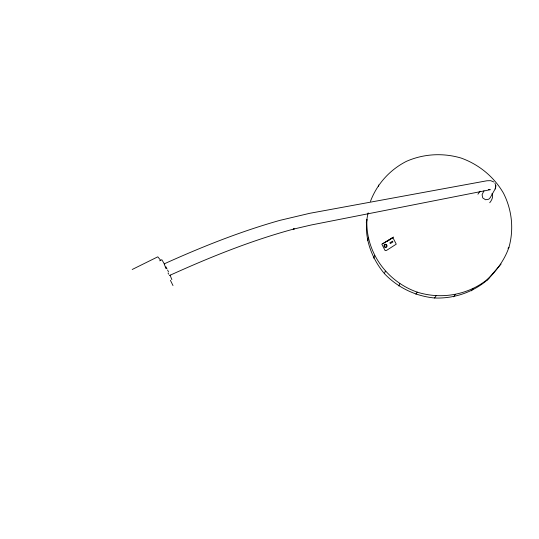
<?xml version="1.0" encoding="UTF-8"?>
<svg xmlns="http://www.w3.org/2000/svg" width="539" height="539" viewBox="0 0 539 539"><rect width="100%" height="100%" fill="white"/><g stroke="black" fill="none" stroke-linecap="round" stroke-linejoin="round"><path stroke-width="0.81" d="M494.943 183.172L495.833 185.739L495.159 188.967L490.274 197.584L488.799 199.201L485.531 199.76L482.749 197.901L482.088 194.714L483.975 190.779M495.759 186.905L495.536 187.889M495.806 186.204L495.833 185.739M368.198 212.851C362.612 234.236 370.576 257.076 384.422 273.644C397.667 287.543 415.461 296.154 434.562 298C453.508 298.727 472.124 292.657 486.717 280.502C496.345 270.915 504.477 260.216 508.971 247.26C514.031 229.183 511.969 209.947 503.507 193.225C493.987 176.812 478.915 164.429 461.061 158.042C442.991 152.699 423.62 153.756 406.352 161.377C389.838 169.812 376.99 183.994 370.461 201.377M366.277 222.479L366.904 219.413C365.422 251.922 386.732 281.473 417.179 292.118C441.65 299.893 469.294 294.88 488.927 278.151M378.344 186.406L378.654 185.012M367.632 240.738L368.278 237.901M373.803 258.201L374.538 255.58M495.159 188.967L495.348 188.448M384.422 273.644L385.297 271.211M398.779 285.973L399.844 283.696M415.892 294.294L417.179 292.118M477.931 194.229L480 191.21M489.742 202.731C491.763 200.218 493.65 196.748 492.026 193.548M434.562 298L436.091 295.871M453.467 296.821L455.246 294.678M486.717 280.502L501.095 264.029M507.994 248.351L508.971 247.26M471.275 290.838L473.282 288.621M382.825 243.763L393.611 237.039M386.672 241.708L392.904 237.665L396.253 244.16L386.517 250.413L385.142 250.622L381.821 244.147L392.567 237.706M132.196 269.493L157.792 256.827L160.514 260.142M159.645 260.815L161.821 259.737L164.712 264.487M169.509 275.49C209.961 257.184 251.322 240.461 294.254 228.9L293.196 229.176L311.279 224.972L490.308 189.701L488.536 189.405L488.907 189.566M493.865 182L490.712 180.673L486.939 180.767L309.689 213.316L279.842 220.377C240.145 231.581 201.727 246.909 164.173 263.874L166.032 268.678M172.992 285.562L170.425 280.327M165.951 266.832L166.928 268.739M168.053 273.017L168.626 274.135M167.568 270.005L168.525 271.925M170.007 275.031L171.853 279.613M392.507 241.223L389.886 242.793L390.283 243.574L392.911 242.004L392.507 241.223M384.226 245.05A1.651 1.496 81.9 0 0 385.553 247.536A1.651 1.496 81.9 0 0 386.827 245.09A1.651 1.496 81.9 0 0 384.226 245.05M384.617 245.333A1.145 1.038 81.9 0 0 385.574 247.03A1.145 1.038 81.9 0 0 386.416 245.312A1.145 1.038 81.9 0 0 384.617 245.333"/></g></svg>
